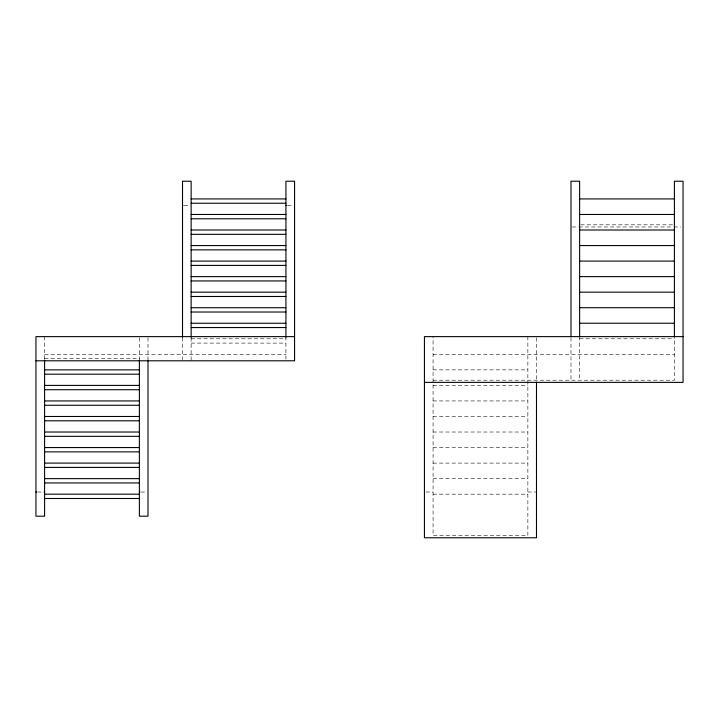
<?xml version="1.0" encoding="UTF-8"?>
<svg xmlns="http://www.w3.org/2000/svg" width="719" height="719" viewBox="0 0 719 719"><rect width="100%" height="100%" fill="white"/><g stroke="black" fill="none" stroke-linecap="round" stroke-linejoin="round"><path stroke-width="0.54" stroke-dasharray="3.6 2.7" d="M184.127 205.4L189.519 205.4M287.546 205.4L292.948 205.4M580.745 224.822L673.299 224.822M572.117 226.979L577.716 226.979M578.84 226.979L672.966 226.979M674.089 226.979L680.812 226.979M191.137 338.784L285.928 338.784M579.622 338.784L674.413 338.784M191.137 343.098L285.928 343.098M44.587 354.323L285.928 354.323M433.072 354.323L674.413 354.323M44.587 358.637L139.378 358.637M433.072 369.863L527.863 369.863M433.072 380.216L674.413 380.216L674.413 336.627M433.072 385.402L527.863 385.402M433.072 400.941L527.863 400.941M433.072 416.481L527.863 416.481M433.072 432.02L527.863 432.02M433.072 447.56L527.863 447.56M433.072 463.099L527.863 463.099M433.072 478.638L527.863 478.638M37.568 492.021L42.96 492.021M140.996 492.021L146.388 492.021M426.052 492.021L433.072 492.021M527.863 492.021L534.873 492.021M433.072 494.178L527.863 494.178M579.622 336.627L579.622 380.216M570.994 337.66L570.994 381.259M536.491 337.741L536.491 381.34M527.863 336.627L527.863 535.61L433.072 535.61L433.072 336.627M285.928 336.627L285.928 360.794M191.137 337.723L191.137 360.794M182.509 337.723L182.509 359.698M148.006 337.723L148.006 359.698M139.378 337.723L139.378 360.794M44.587 336.627L44.587 360.794"/><path stroke-width="1.08" d="M191.137 198.929L285.928 198.929M579.622 198.929L674.413 198.929M191.137 203.243L285.928 203.243M182.509 205.4L183.048 205.4M285.928 205.4L286.468 205.4M191.137 214.469L285.928 214.469M579.622 214.469L674.413 214.469M191.137 218.783L285.928 218.783M191.137 230.008L285.928 230.008M579.622 230.008L674.413 230.008M191.137 234.322L285.928 234.322M191.137 245.547L285.928 245.547M579.622 245.547L674.413 245.547M191.137 249.861L285.928 249.861M191.137 261.087L285.928 261.087M579.622 261.087L674.413 261.087M191.137 265.401L285.928 265.401M191.137 276.626L285.928 276.626M579.622 276.626L674.413 276.626M191.137 280.94L285.928 280.94M191.137 292.166L285.928 292.166M579.622 292.166L674.413 292.166M191.137 296.48L285.928 296.48M191.137 307.705L285.928 307.705M579.622 307.705L674.413 307.705M191.137 312.019L285.928 312.019M191.137 323.244L285.928 323.244M579.622 323.244L674.413 323.244M191.137 327.558L285.928 327.558M294.565 336.627L35.95 336.627L35.95 516.188L44.587 516.188L44.587 360.102M683.05 336.627L424.435 336.627L424.435 537.776L536.491 537.776L536.491 382.104M35.95 360.794L294.565 360.794L294.565 181.224L285.928 181.224L285.928 337.319M44.587 369.863L139.378 369.863M44.587 374.177L139.378 374.177M424.435 382.373L683.05 382.373L683.05 181.224L674.413 181.224L674.413 336.627M44.587 385.402L139.378 385.402M44.587 389.716L139.378 389.716M44.587 400.941L139.378 400.941M44.587 405.255L139.378 405.255M44.587 416.481L139.378 416.481M44.587 420.795L139.378 420.795M44.587 432.02L139.378 432.02M44.587 436.334L139.378 436.334M44.587 447.56L139.378 447.56M44.587 451.874L139.378 451.874M44.587 463.099L139.378 463.099M44.587 467.413L139.378 467.413M44.587 478.638L139.378 478.638M44.587 482.952L139.378 482.952M35.95 492.021L36.489 492.021M44.048 492.021L44.587 492.021M139.378 492.021L139.917 492.021M535.952 492.021L536.491 492.021M44.587 494.178L139.378 494.178M44.587 498.492L139.378 498.492M579.622 336.627L579.622 181.224L570.994 181.224L570.994 336.627M191.137 337.319L191.137 181.224L182.509 181.224L182.509 337.319M148.006 360.102L148.006 516.188L139.378 516.188L139.378 360.102"/></g></svg>
